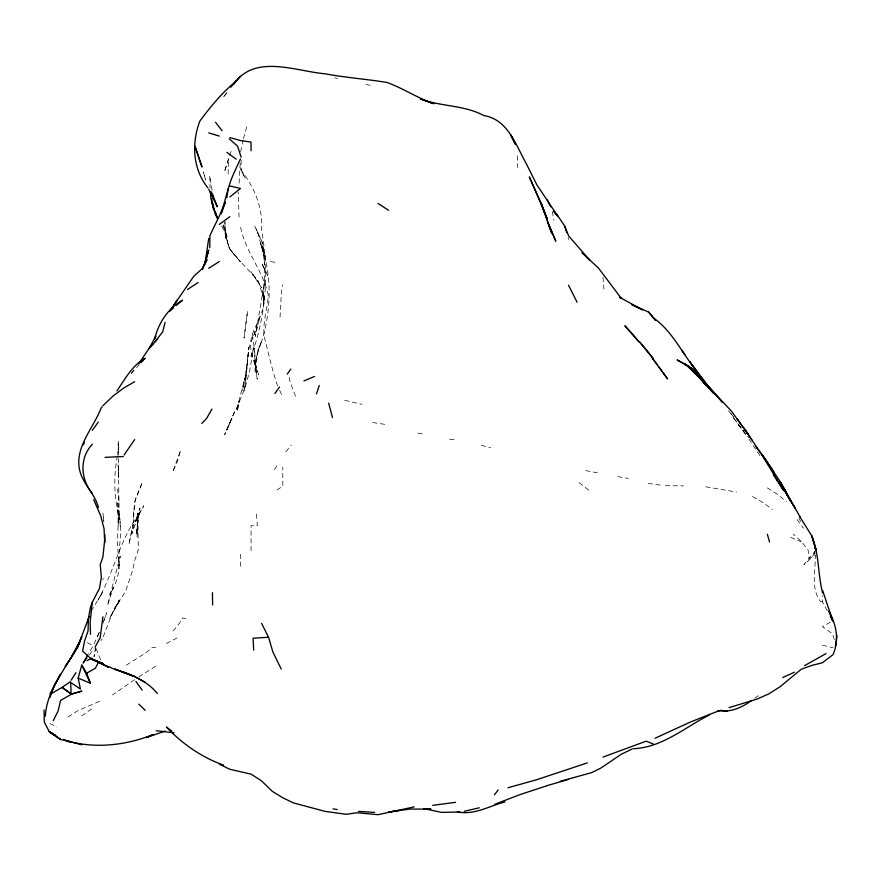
<?xml version="1.0" encoding="UTF-8"?>
<svg xmlns="http://www.w3.org/2000/svg" width="881" height="881" viewBox="0 0 881 881"><rect width="100%" height="100%" fill="white"/><g stroke="black" fill="none" stroke-linecap="round" stroke-linejoin="round"><path stroke-width="0.66" stroke-dasharray="4.41 3.3" d="M137.436 524.922L139.914 508.051L137.546 521.64L137.425 533.93L137.843 512.929L138.284 549.843L134.837 560.074L132.425 570.899L125.565 591.371L114.134 609.212L119.904 600.324L109.387 618.693L119.276 599.961L113.495 610.5L102.912 637.514M118.296 513.865L118.252 526.056L117.746 501.333C119.695 519.944 116.061 538.412 118.55 557.045C120.818 570.381 116.777 583.211 109.751 594.455L113.495 587.12L107.493 605.379L120.212 556.076L118.88 569.071C117.68 552.508 122.173 536.177 119.849 519.636C118.219 501.377 119.276 483.14 118.087 464.871L118.605 477.381L118.252 440.522L118.065 452.636L118.792 446.931L117.558 454.684M240.205 163.381L238.938 185.737M827.237 610.731L822.458 601.888L822.557 595.512M228.157 174.075L228.377 161.994M241.196 160.166L240.965 169.251L240.965 168.678L245.292 178.403L240.469 169.339C254.268 186.827 263.111 207.52 261.569 230.095L261.635 230.635C269.377 272.692 265.963 316.323 251.052 356.464L253.596 347.61L249.576 371.43L245.656 385.911L235.822 410.656L239.412 400.514L237.209 411.46L239.081 400.326L246.162 373.401L242.649 390.162L247.737 360.274L244.378 391.164L246.504 373.203M137.029 536.892L137.546 521.64L136.335 534.558L138.857 513.513L134.43 523.182L131.82 533.886L139.099 513.656L143.823 505.793L134.65 522.631L139.099 513.656C119.959 539.624 113.825 572.121 98.077 599.939L102.912 591.768L92.329 609.333M280.037 317.182L281.402 291.963L282.801 284.651M245.744 379.733L248.949 347.345L255.314 331.454L253.695 335.441L259.939 316.565L255.259 336.355L264.796 280.764L263.584 290.025L264.476 277.295L264.421 256.107L264.608 265.005L262.064 242.033L254.73 226.076L261.635 240.987M822.458 601.888L820.552 601.624C810.498 588.255 815.63 570.888 815.299 555.515M240.678 151.675L243.09 139.936M117.36 455.984C113.341 477.062 114.001 498.943 119.849 519.636L117.955 508.513L118.605 520.352M224.897 222.287L225.173 233.454L229.28 248.035C238.575 262.428 253.948 272.449 261.635 287.812L251.052 271.855L258.122 280.962L264.774 301.566L262.912 291.897L263.672 304.551L262.527 290.642C267.934 307.227 257.516 320.155 252.241 334.615C247.55 348.59 254.124 361.893 258.618 374.943L254.51 360.351L257.219 379.237L255.027 360.648L254.488 348.127L255.6 367.95L255.027 360.648L255.127 372.927L257.968 350.131L261.635 341.233L257.087 354.878L255.853 361.133L257.968 350.131L262.208 339.703C271.48 308.691 272.042 273.396 260.369 243.013L264.344 252.935L262.064 242.033M95.588 647.381L94.003 656.741L95.644 648.02M102.912 579.83L103.154 578.432M243.442 138.614L247.451 124.122M231.031 151.301L224.402 171.916L229.489 156.135M102.912 623.308L106.744 612.736L103.33 622.162M99.09 632.602L97.604 636.313L99.19 632.833M226.758 429.862L235.205 410.304L224.611 434.718L231.956 418.266L226.758 429.862L229.886 422.671M98.991 632.921L93.793 644.65L88.353 653.922M816.015 550.14L803.89 564.578L811.875 557.618L814.837 552.277M274.443 469.617L277.075 465.52M101.095 640.432L102.174 638.956M226.957 92.439L222.937 97.758L227.1 92.527M89.267 654.924L94.08 648.79M131.335 373.236L133.78 370.075M285.896 451.788L291.27 445.114M173.072 631.016L179.834 622.702L182.389 617.944L187.565 619.178M131.379 373.324L139.209 364.624M134.65 679.669L112.515 694.933M754.742 698.226L758.97 695.208M81.746 715.879L92.329 708.412M138.89 676.839L155.816 666.113M276.953 490.034L282.801 486.125L282.79 467.183M68.013 716.991L78.068 710.571L102.35 700.164M126.357 665.144L146.499 652.336L151.884 647.766L155.816 647.172M830.453 622.162L822.458 626.655L832.391 633.659L835.772 643.923M166.399 643.46L176.982 638.009M811.875 557.618L809.044 558.334L808.086 549.942L801.666 541.848L793.23 534.073M665.397 485.695L683.546 485.872M705.78 486.819L736.538 492.027M449.618 439.212L455.906 439.971M648.152 483.438L661.323 485.255M372.674 422.539L387.023 424.642M270.544 261.569L275.202 262.34M334.725 77.891L337.522 78.376M344.823 400.282L361.904 404.324M617.702 476.577L628.395 478.471M417.946 433.056L425.049 434.388M585.733 470.597L597.395 472.789M365.868 84.356L371.198 85.6M822.458 645.156L833.041 647.755M481.378 445.312L490.552 447.757M790.72 537.454L801.292 541.738M49.997 723.576L56.913 727.034M87.395 642.645L93.254 646.026M752.517 496.488L763.034 502.644L772.461 509.416M767.351 487.931L777.494 494.285L786.259 501.443M579.081 482.667L589.664 490.794M728.554 410.843L733.499 416.966L729.853 411.823M742.859 430.28L748.575 437.67M742.837 430.247L744.423 432.307M735.448 420.81L732.507 416.394L741.879 428.97M745.568 434.465L736.23 421.889M737.804 423.662L742.044 429.223M797.096 519.625L803.362 528.226M759.829 455.609L748.178 437.901M798.913 518.579L800.697 521.442M221.627 226.021L227.639 237.474L223.3 225.084M279.673 390.393L282.801 397.155M295.454 396.219L289.706 380.68L289.166 375.482M96.073 648.57L100.952 660.519M277.581 385.9C272.681 371.661 269.256 357.003 265.732 342.39C260.622 326.422 267.648 310.894 268.264 294.981C262.945 270.599 244.962 251.195 240.469 226.384M223.014 225.073L225.646 233.718L224.523 227.056L226.021 238.41L229.489 248.618L240.469 261.811L229.489 248.618L225.173 233.454L226.021 238.41L224.864 221.054M257.648 232.364L263.992 255.864L261.635 244.984L263.639 253.343L262.186 242.594M205.603 179.9L203.368 171.993L205.46 179.856M552.299 211.583L553.896 220.173M568.124 237.529L568.498 239.588M212.079 190.318L209.755 175.671L210.096 188.094M252.241 334.615L254.323 348.028M102.912 513.094L103.925 521.453M117.536 488.988L119.122 502.115M256.382 514.119L257.351 525.781L251.052 525.715L251.052 552.057M602.989 277.35L603.914 289.034M119.486 514.548L120.4 527.29M239.059 217.034L238.189 192.091M103.529 517.554L103.705 521.288M517.235 155.805L517.797 167.698M814.903 551.429L814.936 558.202M240.469 554.281L240.469 569.699M133.692 511.641L133.306 522.532L134.65 502.093L142.37 482.193L135.399 499.296L133.692 511.641M247.737 356.442L246.823 368.137L248.949 347.345L247.737 356.442M247.517 311.522L244.037 337.974L247.517 311.522M133.108 524.206L128.912 544.425L133.108 524.206M180.142 451.821L177.081 462.272L172.687 471.952L180.142 451.821M264.124 268.154L261.635 263.001L267.593 275.5L264.124 268.154M264.223 253.012L261.635 246.052L265.511 256.745L264.223 253.012"/><path stroke-width="1.32" d="M104.828 542.74L104.85 534.613M822.59 592.957C817.7 574.082 819.418 553.51 811.379 535.241L799.463 516.145L800.488 517.676L780.137 481.566L761.933 454.398L755.601 446.491M102.912 663.558L90.831 658.581L102.901 663.811L90.831 658.581L82.594 651.114L84.576 641.016L88.067 630.818L88.353 618.759L90.369 607.703L92.329 602.163L99.432 588.497L101.348 577.396L100.236 564.523L102.912 556.979L104.619 540.648L104.057 528.754L100.764 515.958L93.683 499.648M45.36 716.121C46.957 686.013 71.273 663.723 81.746 636.721L76.856 648.779L65.205 666.499L71.163 657.655L80.413 640.157L77.429 647.59L89.179 616.557M205.185 262.516L208.731 238.443M102.912 616.81L100.17 637.8L95.082 647.083M205.328 262.714L208.72 250.083L202.74 269.366M729.061 707.652L756.724 699.184L768.783 693.92L780.137 686.695L801.292 669.23L811.875 665.408L822.458 662.754L833.041 654.616C839.472 640.124 836.344 624.706 828.944 611.205L832.732 620.874L830.287 616.359M835.375 646.841L836.95 635.531M226.913 197.796C227.838 183.81 234.831 171.399 240.469 158.921M92.329 602.163L90.115 622.338L90.512 634.32M241.141 157.137L237.595 146.191L229.225 138.802M165.088 322.457L162.71 331.785L155.056 341.828M228.377 188.171L221.153 213.852M78.178 678.106L81.746 665.111L86.657 673.205L90.424 683.249L78.178 678.106L80.413 689.03L70.634 682.456L71.163 694.184L81.746 691.145L71.163 694.184L62.066 687.4L51.186 693.688L49.997 697.598M154.604 339.328C158.316 323.074 167.897 308.559 182.51 300.179L176.552 305.322M316.51 393.873L319.241 385.504M221.913 211.958L225.36 202.134L218.675 217.475M155.012 338.26L155.816 336.113L149.153 348.402L138.57 363.864M51.186 693.688L54.6 684.812L60.58 674.24L49.997 693.942M83.398 444.839L84.389 442.361M204.326 265.71L206.991 259.609L201.903 268.892L193.721 276.381L169.593 311.323L173.568 307.898M53.245 720.68L58.014 711.22L60.602 700.461L71.592 694.118M98.276 662.589L95.401 668.161L86.657 673.205M218.07 218.554L209.964 235.458L209.744 247.803M211.914 409.07L206.705 418.288L201.848 423.42M87.682 655.035L83.144 663.019L86.966 657.953M71.163 680.209L75.887 672.655M176.982 300.278L173.876 305.167M102.053 406.736L100.996 408.332C93.353 428.188 74.863 446.865 79.521 469.606C82.594 483.933 94.873 493.338 98.43 507.566M92.329 444.222C79.202 458.142 80.556 479.33 92.329 493.569M116.909 390.878C125.146 379.006 131.974 365.582 145.134 358.303L140.641 362.498M124.067 454.981L134.65 439.564M287.228 374.128L290.785 369.073M274.916 393.444L279.519 387.012M92.329 430.324L98.265 422.131M494.428 794.816L498.183 789.949M233.773 84.147C254.708 53.51 295.851 71.328 325.122 73.795C345.572 77.627 366.353 79.081 386.869 82.44C403.058 88.221 417.506 98.066 433.848 103.76M233.872 83.717L236.273 81.008C222.144 92.549 210.68 106.513 199.855 121.082C191.441 143.273 192.631 168.8 207.828 187.818M230.767 87.241L240.469 76.251M153.371 343.7L149.153 348.402L157.589 339.009M140.949 362.686L144.429 358.82L140.74 362.333M102.912 405.7L113.495 395.635L124.067 387.805L134.65 381.726M229.886 196.948L240.469 188.479L229.886 185.935M219.303 224.435L229.886 216.649M751.559 700.483C742 707.696 730.129 712.795 717.971 710.493M70.304 681.652L62.066 687.4L70.535 693.369M187.565 289.431L198.148 282.504M208.72 268.276L219.303 261.558M709.238 715.02C684.394 727.618 662.325 747.551 633.065 748.729M825.96 653.625L804.529 665.684M87.131 660.717L91.712 658.063M631.985 749.081L621.402 754.191L600.886 768.045L591.724 772.604L560.338 781.293M782.757 677.555L794.552 672.148M655.057 738.234L690.451 722.013L715.57 712.079L720.768 710.317L727.221 711.088M153.47 734.446C126.468 745.315 95.258 749.004 66.989 740.833L81.746 744.797M152.182 734.996L146.114 737.639L165.132 731.087M303.956 380.911L314.539 376.451M603.056 757.076L646.169 741.163L653.151 743.938M494.538 804.397L519.933 794.618L546.925 785.764M587.374 762.891L536.529 779.762L508.018 787.746M568.498 779.399L547.332 785.577M505.011 801.919C489.252 805.917 474.385 815.443 457.393 811.897M414.213 806.897L378.026 814.672L356.871 812.756L346.288 814.297L325.122 811.39L293.384 802.899L282.801 797.779L272.218 791.27L261.635 780.94L251.052 774.124L229.886 769.3L219.303 764.179M464.188 811.313L479.264 807.8M455.576 802.338L432.692 805.344M399.104 810.399L388.609 812.084L409.775 809.066L430.941 809.099L423.64 808.549L441.524 812.381L460.047 811.974M281.237 669.031L272.879 651.984L268.54 637.26L253.078 638.218L253.695 650.079M105.048 457.338L123.329 456.534M358.479 811.379L374.645 812.403M71.163 741.967L60.58 739.478L49.171 731.505L44.314 722.09L44.05 710.02M156.267 730.756L174.009 732.739M333.018 808.89L337.269 809.54M229.886 137.546L240.469 140.542L251.052 142.127L251.052 150.827M208.72 132.91L219.303 136.081M124.067 672.346L134.65 676.542L114.794 669.175L134.65 676.542M114.794 669.175C130.41 674.174 146.709 680.396 157.369 693.468M432.604 103.44L420.358 98.936C440.852 106.667 464.078 104.905 483.845 115.576C508.073 119.475 515.748 144.936 526.177 163.481L536.76 184.647L557.915 216.341L553.576 211.198M102.912 664.516L108.55 667.082L92.329 659.395L103.121 663.69M223.675 765.16C201.672 757.374 182.4 743.905 166.399 727.023L171.839 731.109M648.636 312.094L655.541 320.321L648.636 312.094L631.985 304.804L642.568 309.859L619.905 297.459M92.329 659.395L108.55 667.082M108.616 666.454L113.495 668.943M49.171 731.505L60.58 739.478L49.997 732.232L55.624 735.106M49.997 732.232L53.477 734.016M63.895 739.346L68.52 741.714L66.119 740.481M135.828 677.181L145.233 682.335M619.343 297.271L621.413 298.538L598.298 267.846L581.956 252.836M378.037 203.423L388.609 210.328M226.88 152.38L236.207 159.219M653.151 317.777C671.906 330.562 681.476 352.235 695.483 369.491L703.919 382.123M586.768 257.373L589.664 260.082L568.697 236.053L564.71 226.142L558.873 217.299L553.598 211.176M138.846 704.172L145.233 710.339M701.783 379.16L689.724 361.684L706.066 383.631L722.387 402.474M715.394 394.292L706.066 383.631M215.515 122.283L222.078 130.707M652.05 357.719L657.226 364.734M658.856 366.925L667.567 378.896L652.7 358.622L653.151 359.261M737.804 419.896L737.232 419.125L751.757 439.729M743.861 428.177L731.296 410.987L706.066 384.105L708.952 387.233L696.651 371.253M681.982 350.561L684.9 354.58M135.905 681.431L142.149 690.043M773.287 474.705L783.738 490.684L761.625 454.574L743.982 428.1L748.387 434.564M208.72 189.206L217.332 206.771L212.508 194.316M789.035 497.908L780.137 481.566L790.72 501.421M784.916 490.001L789.728 499.45M568.498 285.169L577.077 302.216M261.635 623.385L268.54 637.26M547.343 199.987L550.713 206.848M81.746 665.111L90.424 683.249M540.196 202.112L529.338 176.905L541.099 203.115L547.343 219.369L541.22 204.568M547.332 220.779L551.825 233.575L541.099 203.115L544.854 213.169M543.335 209.425L547.343 219.369M211.396 191.893L213.136 196.97M832.732 620.874L822.711 590.655M213.499 206.308L211.836 201.309L211.825 198.588M215.162 211.297L217.662 218.796L213.631 208.896L210.856 198.28L210.383 191.915M564.71 226.142L566.725 232.617M816.015 550.14L811.875 535.967L816.015 550.14L814.881 546.022L814.892 548.72M767.34 534.249L769.553 541.947M215.834 215.834L211.836 201.309L213.631 208.896L213.268 204.932M328.613 403.135L332.533 417.616M212.453 592.66L212.629 604.983M685.363 364.194L677.037 359.922L691.86 368.489L713.544 393.223L695.483 373.225L685.363 364.194L691.86 368.489L706.066 385.404L695.483 373.026L701.056 379.579L687.609 366.033L694.173 371.33L685.363 364.194M632.151 333.833L624.904 325.794L639.143 342.004L632.151 333.833M646.456 350.01L639.452 341.828L653.052 358.413L646.456 350.01M765.754 460.025L761.933 454.398L773.804 471.974L765.754 460.025M788.88 497.82L784.387 490.31L795.246 508.48L788.88 497.82M515.528 144.495L510.782 135.09L515.528 144.495M555.713 241.009L548.268 223.411L555.713 241.009M201.914 166.795L195.02 146.334L201.914 166.795"/></g></svg>
